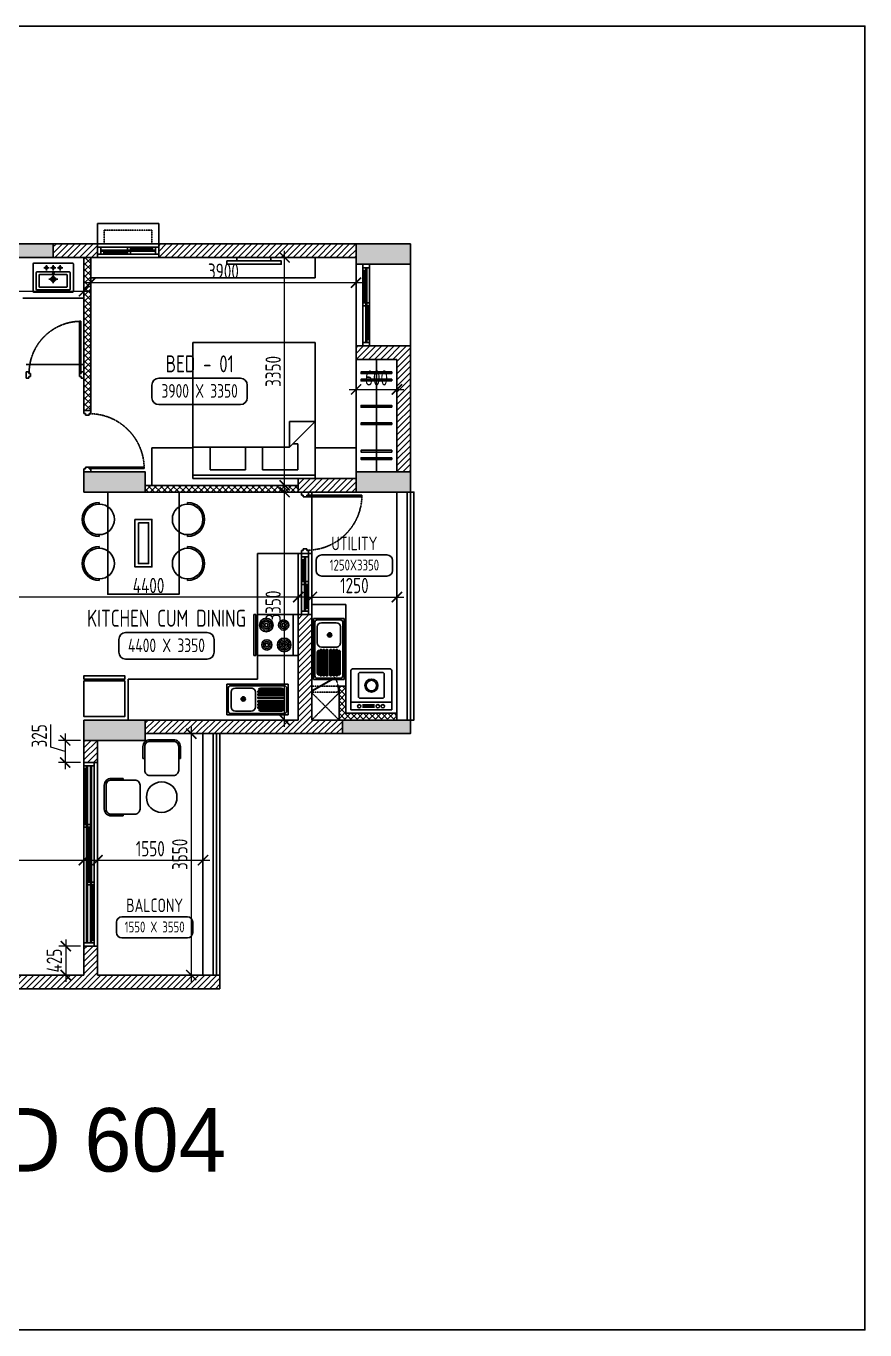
# Model space of a CAD drawing. Header units: millimetres. Extents: x -92307 to 258096, y -47434 to 112633.
# Drawn here: x 74776 to 87106, y -2067 to 17102 of the extents above; entities that cross this region are included whole.
import ezdxf
from ezdxf.enums import TextEntityAlignment as Align

# ---------------------------------------------------------------- set-up
doc = ezdxf.new("R2010")
doc.units = ezdxf.units.MM
doc.header["$LTSCALE"] = 10
doc.header["$PDMODE"] = 35
doc.header["$PDSIZE"] = 500
doc.linetypes.add('DASHED', pattern=[19.05, 12.7, -6.35])
doc.linetypes.add('HIDDEN', pattern=[9.525, 6.35, -3.175])
for name, color, linetype in [('07--DIM-1', 1, 'Continuous'), ('A--BLOCKWALL-1', 9, 'Continuous'), ('A--BLOCKWALL-2', 2, 'Continuous'), ('A--BLOCKWALL-3', 3, 'Continuous'), ('A--BLOCKWALL-HATCH', 8, 'Continuous'), ('A--CONCRETE-1', 9, 'Continuous'), ('A--CONCRETE-HID', 9, 'HIDDEN'), ('A--DOWN', 34, 'Continuous'), ('A--FIXTURE-0', 8, 'Continuous'), ('A--FURNITURE-0', 253, 'Continuous'), ('A--FURNITURE-1', 9, 'Continuous'), ('A--GLAZING-0', 181, 'Continuous'), ('A--HANDRAIL-1', 9, 'Continuous'), ('A--HATCH-1', 8, 'Continuous'), ('A--SANITARY-0', 253, 'Continuous'), ('A--SHAFT-HIDDEN', 9, 'HIDDEN'), ('A--SPACENUMBER', 2, 'Continuous'), ('A--SPACENUMBER-1', 8, 'Continuous'), ('A--SPACEREF', 3, 'Continuous'), ('A--Stucture', 9, 'Continuous'), ('A--TILING-1', 8, 'Continuous'), ('Typical floor Column Centre line$0$X-3rd Floor Column$0$A--COL250', 250, 'Continuous'), ('Typical floor Column Centre line$0$X-3rd Floor Column$0$A--CONCRETE-4', 4, 'Continuous')]:
    doc.layers.add(name, color=color, linetype=linetype)
doc.styles.add('ISO', font='isocp2.shx', dxfattribs={"width": 0.8})
doc.dimstyles.new('A-DIM-100', dxfattribs={"dimscale": 100, "dimtxt": 2.25, "dimasz": 1.5, "dimexe": 1, "dimexo": 0.5, "dimgap": 0, "dimtad": 0, "dimdec": 0, "dimzin": 12, "dimdsep": 46, "dimtxsty": 'ISO', "dimblk": 'ARCHTICK', "dimcen": 1, "dimdle": 1, "dimclrd": 8, "dimclre": 8, "dimclrt": 256, "dimadec": 0, "dimazin": 3, "dimtfac": 1, "dimtdec": 0, "dimtmove": 1, "dimatfit": 2, "dimfxl": 1, "dimtvp": 0.75, "dimtolj": 1, "dimtzin": 12, "dimlwd": 18, "dimlwe": 18, "dimarcsym": 0})
pattern_1 = [(45, (72725.64, 0), (-44.90128, 44.90128), [])]
pattern_2 = [(45, (72725.64, 0), (-44.90128, 44.90128), []), (135, (72725.64, 0), (-44.90128, -44.90128), [])]

# ---------------------------------------------------------------- blocks, each defined once
blk = doc.blocks.new('SPACE')
at = {"layer": 'A--SPACENUMBER-1'}
blk.add_lwpolyline([(-600, 0), (600, 0, 0.414213562), (700, 100), (700, 288.5, 0.414213562), (600, 388.5), (-600, 388.5, 0.414213562), (-700, 288.5), (-700, 100, 0.414213562), (-600, 0, -0.052514465)], format="xyb", dxfattribs=at)
at = {"layer": 'A--SPACENUMBER', "style": 'ISO', "width": 0.8, "flags": 4}
blk.add_attdef('01', text='', height=250, dxfattribs=at).set_placement((0.455, 202.41), align=Align.MIDDLE)
at = {"layer": 'A--SPACEREF', "style": 'ISO', "width": 0.8, "flags": 4}
blk.add_attdef('S', text='', height=300, dxfattribs=at).set_placement((1.35, 474.975), align=Align.CENTER)
blk = doc.blocks.new('A$C542B73FF')
at = {"layer": 'A--FURNITURE-0'}
for points in [[(-400, 50), (400, 50), (400, 100), (-400, 100)], [(-250, 0), (250, 0), (250, 50), (-250, 50)]]:
    blk.add_lwpolyline(points, close=True, dxfattribs=at)
blk = doc.blocks.new('A$C7FA855F9')
at = {"layer": 'A--FURNITURE-0', "linetype": 'Continuous'}
for p, q in [((900, 2000), (-900, 2000)), ((-900, 2000), (-900, 0)), ((900, 0), (900, 2000)), ((900, 840), (520, 460)), ((520, 840), (900, 840)), ((520, 460), (520, 840)), ((-900, 460), (520, 460)), ((-645, 460), (-645, 130)), ((-125, 130), (-125, 460)), ((125, 460), (125, 130)), ((645, 510), (570, 510)), ((645, 130), (645, 510)), ((-900, 50), (900, 50)), ((-900, 0), (900, 0)), ((-645, 130), (-125, 130)), ((125, 130), (645, 130))]:
    blk.add_line(p, q, dxfattribs=at)
blk = doc.blocks.new('A$C383732B3')
for p, q in [((275, 250), (275, 275)), ((275, -250), (275, -275))]:
    blk.add_line(p, q)
blk.add_lwpolyline([(275, 275), (100, 275, 0.414214), (0, 175), (0, -175, 0.414214), (100, -275), (275, -275)], format="xyb")
blk.add_lwpolyline([(100, -250), (450, -250, 0.414214), (525, -175), (525, 175, 0.414214), (450, 250), (100, 250, 0.414214), (25, 175), (25, -175, 0.414214)], format="xyb", close=True)
blk = doc.blocks.new('A$C337B3EF4')
for p, q in [((0, 225), (0, 250)), ((0, -250), (0, -225))]:
    blk.add_line(p, q)
blk.add_circle((0, 0), 225)
blk.add_arc((0, 0), 250, 270, 90)
blk = doc.blocks.new('A$C666E5324')
at = {"layer": 'A--FURNITURE-0'}
for points in [[(0, -525), (-1500, -525), (-1500, 525), (0, 525)], [(-400, -125), (-1100, -125), (-1100, 125), (-400, 125)], [(-450, -75), (-1050, -75), (-1050, 75), (-450, 75)]]:
    blk.add_lwpolyline(points, close=True, dxfattribs=at)
at = {"layer": 'A--FURNITURE-0', "xscale": -1, "rotation": 270.000000000004}
for p in [(-1050, 650), (-400, 650)]:
    blk.add_blockref('A$C337B3EF4', p, dxfattribs=at)
at = {"layer": 'A--FURNITURE-0', "rotation": 270.000000000004}
for p in [(-1050, -650), (-400, -650)]:
    blk.add_blockref('A$C337B3EF4', p, dxfattribs=at)
blk = doc.blocks.new('A$C030B2EE2')
at = {"layer": 'A--DOWN'}
for p, q in [((-100, 1150), (-100, 50)), ((-57, 1150), (-57, 50)), ((-43, 1150), (-43, 93)), ((0, 50), (0, 1150))]:
    blk.add_line(p, q, dxfattribs=at)
for points in [[(0, 1150), (-100, 1150), (-100, 1200), (0, 1200)], [(-57, 1150), (-100, 1150), (-100, 1107), (-57, 1107)], [(-57, 634), (-100, 634), (-100, 591), (-57, 591)], [(0, 634), (-43, 634), (-43, 591), (0, 591)], [(0, 50), (-100, 50), (-100, 0), (0, 0)], [(0, 93), (-43, 93), (-43, 50), (0, 50)]]:
    blk.add_lwpolyline(points, close=True, dxfattribs=at)
at = {"layer": 'A--GLAZING-0'}
for p, q in [((-86, 634), (-86, 1107)), ((-72, 634), (-72, 1107)), ((-28, 93), (-28, 591)), ((-14, 93), (-14, 591))]:
    blk.add_line(p, q, dxfattribs=at)
blk = doc.blocks.new('A$C35654C4B')
at = {"layer": 'A--BLOCKWALL-1'}
for p, q in [((-900, 200), (0, 200)), ((-900, 0), (0, 0))]:
    blk.add_line(p, q, dxfattribs=at)
at = {"layer": 'A--DOWN'}
for p, q in [((-50, 150), (-850, 150)), ((-50, 107), (-850, 107)), ((-850, 50), (-50, 50)), ((-50, 93), (-807, 93))]:
    blk.add_line(p, q, dxfattribs=at)
for points in [[(-850, 50), (-850, 150), (-900, 150), (-900, 50)], [(-807, 50), (-807, 93), (-850, 93), (-850, 50)], [(-416, 107), (-416, 150), (-459, 150), (-459, 107)], [(-416, 50), (-416, 93), (-459, 93), (-459, 50)], [(-50, 107), (-50, 150), (-93, 150), (-93, 107)], [(-50, 50), (-50, 150), (0, 150), (0, 50)]]:
    blk.add_lwpolyline(points, close=True, dxfattribs=at)
at = {"layer": 'A--GLAZING-0'}
for p, q in [((-807, 78), (-459, 78)), ((-807, 64), (-459, 64)), ((-416, 136), (-93, 136)), ((-416, 122), (-93, 122))]:
    blk.add_line(p, q, dxfattribs=at)
blk = doc.blocks.new('A$C34D21E7E')
at = {"layer": 'A--DOWN'}
for p, q in [((-150, 2450), (-150, -150)), ((-110, 2450), (-110, -150)), ((-95, 2450), (-95, -150)), ((-55, -150), (-55, 2450)), ((-40, -150), (-40, 2450)), ((0, -150), (0, 2450))]:
    blk.add_line(p, q, dxfattribs=at)
for points in [[(-150, 2450), (0, 2450), (0, 2500), (-150, 2500)], [(-40, 2450), (0, 2450), (0, 2410), (-40, 2410)], [(-95, 1590), (-55, 1590), (-55, 1550), (-95, 1550)], [(-40, 1550), (0, 1550), (0, 1590), (-40, 1590)], [(-150, 740), (-110, 740), (-110, 700), (-150, 700)], [(-95, 700), (-55, 700), (-55, 740), (-95, 740)], [(-150, -150), (-110, -150), (-110, -110), (-150, -110)], [(-150, -150), (0, -150), (0, -200), (-150, -200)]]:
    blk.add_lwpolyline(points, close=True, dxfattribs=at)
at = {"layer": 'A--GLAZING-0'}
for p, q in [((-25, 1590), (-25, 2410)), ((-15, 1590), (-15, 2410)), ((-80, 740), (-80, 1550)), ((-70, 740), (-70, 1550)), ((-135, -110), (-135, 700)), ((-125, -110), (-125, 700))]:
    blk.add_line(p, q, dxfattribs=at)
blk = doc.blocks.new('A$C1CBF2325')
at = {"layer": 'A--DOWN'}
for p, q in [((100, 0), (0, 0)), ((0, 0), (0, -42)), ((100, 0), (100, -42)), ((25, -42), (0, -42)), ((25, -42), (25, -67)), ((75, -67), (25, -67)), ((75, -42), (75, -67)), ((75, -42), (100, -42)), ((79, -46), (79, -67)), ((79, -46), (886, -46)), ((79, -67), (886, -67)), ((886, -67), (886, -46)), ((25, -858), (0, -858)), ((0, -900), (0, -858)), ((100, -900), (0, -900)), ((75, -833), (25, -833)), ((25, -858), (25, -833)), ((75, -858), (75, -833)), ((75, -858), (100, -858)), ((100, -900), (100, -858))]:
    blk.add_line(p, q, dxfattribs=at)
at = {"layer": 'A--DOWN', "color": 8, "linetype": 'DASHED', "ltscale": 0.005}
blk.add_arc((79, -46), 807, 269.7319, 358.5291, dxfattribs=at)
blk = doc.blocks.new('A$C302618AE')
at = {"layer": 'A--SANITARY-0'}
for p, q in [((-287, 0), (287, 0)), ((-297, -10), (-297, -416)), ((-247, -138), (-247, -383)), ((-237, -128), (240, -128)), ((-206, -178), (-206, -343)), ((-196, -168), (199, -168)), ((-60, -67), (-138, -67)), ((-100, -30), (-100, -110)), ((40, -67), (-38, -67)), ((0, -183), (0, -295)), ((1, -30), (1, -110)), ((141, -67), (63, -67)), ((101, -30), (101, -110)), ((209, -178), (209, -343)), ((250, -138), (250, -383)), ((297, -10), (297, -416)), ((-196, -353), (199, -353)), ((65, -236), (-65, -236)), ((-287, -426), (287, -426)), ((-237, -393), (240, -393))]:
    blk.add_line(p, q, dxfattribs=at)
for centre, radius in [((-100, -67), 17.8), ((1, -67), 17.8), ((101, -67), 17.8), ((1, -235), 36.3), ((1, -235), 25)]:
    blk.add_circle(centre, radius, dxfattribs=at)
for centre, start, end in [((-287, -10), 90, 180), ((-237, -138), 90, 180), ((-196, -178), 90, 180), ((199, -178), 0, 90), ((240, -138), 0, 90), ((287, -10), 0, 90), ((-237, -383), 180, 270), ((-196, -343), 180, 270), ((199, -343), 270, 0), ((240, -383), 270, 0), ((-287, -416), 180, 270), ((287, -416), 270, 0)]:
    blk.add_arc(centre, 10, start, end, dxfattribs=at)
blk.add_ellipse((0, -141), major_axis=(17.6, 0), ratio=0.318204, dxfattribs=at)
blk = doc.blocks.new('A$C06896976')
at = {"layer": 'A--FIXTURE-0'}
for p, q in [((0, 0.6), (-0.6, 0.6)), ((-0.6, 0.6), (-0.6, 0)), ((-0.525, 0.6), (-0.525, 0)), ((0, 0), (0, 0.6)), ((0.05, 0.6), (0.025, 0.6)), ((0.025, 0.6), (0.025, 0)), ((0.05, 0), (0.05, 0.6)), ((0, 0.525), (0.025, 0.525)), ((0.025, 0.475), (0, 0.475)), ((-0.6, 0), (0, 0)), ((0.025, 0.125), (0, 0.125)), ((0, 0.075), (0.025, 0.075)), ((0.025, 0), (0.05, 0))]:
    blk.add_line(p, q, dxfattribs=at)
for centre, major_axis, start_param, end_param in [((-0.394, 0.446), (0.0707, 0.0707), 0.785398, 7.068583), ((-0.394, 0.446), (0.053, 0.053), 0.785398, 7.068583), ((-0.394, 0.446), (0.0354, 0.0354), 0.785398, 7.068583), ((-0.394, 0.446), (0.0177, 0.0177), 0.785398, 7.068583), ((-0.139, 0.446), (-0.053, 0.053), -0.785398, 5.497787), ((-0.139, 0.446), (-0.0354, 0.0354), -0.785398, 5.497787), ((-0.139, 0.446), (0.0177, 0.0177), 0.785398, 7.068583), ((-0.386, 0.154), (0.053, -0.053), -0.785398, 5.497787), ((-0.386, 0.154), (0.0354, -0.0354), -0.785398, 5.497787), ((-0.131, 0.154), (-0.0707, -0.0707), 0.785398, 7.068583), ((-0.131, 0.154), (-0.053, -0.053), 0.785398, 7.068583), ((-0.131, 0.154), (-0.0354, -0.0354), 0.785398, 7.068583), ((-0.386, 0.154), (-0.0177, -0.0177), 0.785398, 7.068583), ((-0.131, 0.154), (-0.0177, -0.0177), 0.785398, 7.068583)]:
    blk.add_ellipse(centre, major_axis=major_axis, ratio=1, start_param=start_param, end_param=end_param, dxfattribs=at)
blk = doc.blocks.new('A$C321E12B3')
at = {"layer": 'A--SANITARY-0', "ltscale": 5}
for p, q in [((-0.9, 0.45), (0, 0.45)), ((-0.9, 0), (-0.9, 0.45)), ((-0.879, 0.055), (-0.879, 0.395)), ((-0.845, 0.429), (-0.055, 0.429)), ((-0.774, 0.395), (-0.54, 0.395)), ((-0.404, 0.394), (-0.094, 0.394)), ((-0.021, 0.395), (-0.021, 0.055)), ((0, 0.45), (0, 0)), ((-0.837, 0.118), (-0.837, 0.332)), ((-0.477, 0.332), (-0.477, 0.118)), ((-0.443, 0.335), (-0.443, 0.348)), ((-0.443, 0.293), (-0.443, 0.306)), ((-0.443, 0.246), (-0.443, 0.259)), ((-0.443, 0.204), (-0.443, 0.191)), ((-0.439, 0.352), (-0.059, 0.352)), ((-0.059, 0.331), (-0.439, 0.331)), ((-0.439, 0.31), (-0.059, 0.31)), ((-0.059, 0.289), (-0.439, 0.289)), ((-0.439, 0.263), (-0.059, 0.263)), ((-0.059, 0.242), (-0.439, 0.242)), ((-0.059, 0.208), (-0.439, 0.208)), ((-0.063, 0.373), (-0.435, 0.373)), ((-0.055, 0.348), (-0.055, 0.335)), ((-0.055, 0.306), (-0.055, 0.293)), ((-0.055, 0.259), (-0.055, 0.246)), ((-0.055, 0.191), (-0.055, 0.204)), ((0, 0), (-0.9, 0)), ((-0.055, 0.021), (-0.845, 0.021)), ((-0.54, 0.055), (-0.774, 0.055)), ((-0.443, 0.157), (-0.443, 0.144)), ((-0.443, 0.115), (-0.443, 0.102)), ((-0.439, 0.187), (-0.059, 0.187)), ((-0.059, 0.161), (-0.439, 0.161)), ((-0.439, 0.14), (-0.059, 0.14)), ((-0.059, 0.119), (-0.439, 0.119)), ((-0.439, 0.098), (-0.059, 0.098)), ((-0.063, 0.077), (-0.435, 0.077)), ((-0.404, 0.056), (-0.094, 0.056)), ((-0.055, 0.144), (-0.055, 0.157)), ((-0.055, 0.102), (-0.055, 0.115))]:
    blk.add_line(p, q, dxfattribs=at)
at = {"layer": 'A--SANITARY-0'}
blk.add_line((-0.9, 0.45), (0, 0.45), dxfattribs=at)
at = {"layer": 'A--SANITARY-0', "ltscale": 5, "extrusion": (0, 0, -1)}
for centre, major_axis, start_param, end_param in [((-0.845, 0.395), (-0.0238, 0.0238), 5.497787, 7.068583), ((-0.774, 0.332), (0.0446, 0.0446), 3.926991, 5.497787), ((-0.54, 0.332), (0.0446, 0.0446), -0.785398, 0.785398), ((-0.393, 0.345), (-0.0357, 0.0357), 6.090163, 6.844508), ((-0.105, 0.345), (-0.0357, 0.0357), 1.009473, 1.763819), ((-0.055, 0.395), (-0.0238, 0.0238), 0.785398, 2.356194), ((-0.657, 0.214), (0.0223, 0.0223), 0.785398, 7.068583), ((-0.657, 0.214), (0.0112, 0.0112), 0.785398, 7.068583), ((-0.657, 0.214), (0.00743, 0.00743), 0.785398, 7.068583), ((-0.439, 0.348), (0.00297, 0.00297), 3.926991, 5.497787), ((-0.439, 0.335), (-0.00297, 0.00297), 3.926991, 5.497787), ((-0.439, 0.306), (-0.00297, 0.00297), 5.497787, 7.068583), ((-0.439, 0.293), (-0.00297, 0.00297), 3.926991, 5.497787), ((-0.439, 0.204), (0.00297, 0.00297), 3.926991, 5.497787), ((-0.059, 0.348), (0.00297, 0.00297), -0.785398, 0.785398), ((-0.059, 0.335), (-0.00297, 0.00297), 2.356194, 3.926991), ((-0.059, 0.306), (0.00297, 0.00297), -0.785398, 0.785398), ((-0.059, 0.293), (-0.00297, 0.00297), 2.356194, 3.926991), ((-0.059, 0.204), (0.00297, 0.00297), -0.785398, 0.785398), ((-0.845, 0.055), (0.0238, 0.0238), 2.356194, 3.926991), ((-0.774, 0.118), (-0.0446, 0.0446), 3.926991, 5.497787), ((-0.54, 0.118), (-0.0446, 0.0446), 2.356194, 3.926991), ((-0.439, 0.191), (-0.00297, 0.00297), 3.926991, 5.497787), ((-0.439, 0.157), (0.00297, 0.00297), 3.926991, 5.497787), ((-0.439, 0.144), (0.00297, 0.00297), 2.356194, 3.926991), ((-0.439, 0.115), (0.00297, 0.00297), 3.926991, 5.497787), ((-0.439, 0.102), (0.00297, 0.00297), 2.356194, 3.926991), ((-0.393, 0.105), (-0.0357, 0.0357), 4.151066, 4.905412), ((-0.105, 0.105), (-0.0357, 0.0357), 2.94857, 3.702916), ((-0.059, 0.191), (-0.00297, 0.00297), 2.356194, 3.926991), ((-0.059, 0.157), (0.00297, 0.00297), -0.785398, 0.785398), ((-0.059, 0.144), (-0.00297, 0.00297), 2.356194, 3.926991), ((-0.059, 0.115), (0.00297, 0.00297), -0.785398, 0.785398), ((-0.059, 0.102), (-0.00297, 0.00297), 2.356194, 3.926991), ((-0.055, 0.055), (-0.0238, 0.0238), 2.356194, 3.926991)]:
    blk.add_ellipse(centre, major_axis=major_axis, ratio=1, start_param=start_param, end_param=end_param, dxfattribs=at)
at = {"layer": 'A--SANITARY-0', "ltscale": 5}
for centre, major_axis, start_param, end_param in [((-0.439, 0.259), (-0.00297, -0.00297), 3.926991, 5.497787), ((-0.439, 0.246), (0.00297, -0.00297), 3.926991, 5.497787), ((-0.059, 0.259), (-0.00297, -0.00297), 2.356194, 3.926991), ((-0.059, 0.246), (0.00297, -0.00297), -0.785398, 0.785398)]:
    blk.add_ellipse(centre, major_axis=major_axis, ratio=1, start_param=start_param, end_param=end_param, dxfattribs=at)
blk = doc.blocks.new('A$C47D60FF3')
at = {"layer": 'A--FIXTURE-0'}
blk.add_lwpolyline([(-0.075, 0.6), (-0.075, 0), (-0.6, 0), (-0.6, 0.6)], close=True, dxfattribs=at)
blk.add_lwpolyline([(-0.05, 0.6), (-0.05, 0), (0, 0), (0, 0.6), (-0.05, 0.6)], dxfattribs=at)
blk = doc.blocks.new('A$C2D7D56F7')
at = {"layer": 'A--FIXTURE-0'}
for p, q in [((-0.3, -0.113), (0.3, -0.113)), ((-0.044, -0.037), (0.131, -0.037)), ((-0.044, -0.056), (0.131, -0.056)), ((-0.044, -0.074), (0.131, -0.074))]:
    blk.add_line(p, q, dxfattribs=at)
blk.add_lwpolyline([(0.3, -0.575, -0.414214), (0.275, -0.6), (-0.275, -0.6, -0.414214), (-0.3, -0.575), (-0.3, 0), (0.3, 0)], format="xyb", close=True, dxfattribs=at)
blk.add_lwpolyline([(-0.173, -0.168), (0.173, -0.168), (0.189, -0.184), (0.189, -0.531), (0.173, -0.546), (-0.173, -0.546), (-0.189, -0.531), (-0.189, -0.184)], close=True, dxfattribs=at)
for centre, radius in [((-0.169, -0.052), 0.025), ((-0.095, -0.052), 0.025), ((0.178, -0.052), 0.025), ((-0.001, -0.355), 0.0964), ((-0.001, -0.355), 0.0776)]:
    blk.add_circle(centre, radius, dxfattribs=at)
blk = doc.blocks.new('A$C4DFF75E1')
at = {"layer": 'A--DOWN'}
for p, q in [((9, 25), (0, 25)), ((0, 25), (0, 0)), ((0, 0), (12, 0)), ((9, 15, 0), (9, 25, 0)), ((12, 15, 0), (9, 15, 0)), ((12, 15, 0), (12, 0, 0)), ((12, 15, 0), (12, 0, 0)), ((12, 0), (12, 15)), ((438, 15, 0), (438, 0, 0)), ((438, 15, 0), (438, 0, 0)), ((438, 15, 0), (441, 15, 0)), ((438, 0), (438, 15)), ((450, 0), (438, 0)), ((441, 15, 0), (441, 25, 0)), ((441, 25), (450, 25)), ((450, 25), (450, 0))]:
    blk.add_line(p, q, dxfattribs=at)
blk.add_lwpolyline([(14, 18), (388, 234), (385, 240), (11, 24)], close=True, dxfattribs=at)
blk.add_circle((10, 24, 0), 0.781, dxfattribs=at)
at = {"layer": 'A--DOWN', "color": 8, "linetype": 'DASHED', "ltscale": 0.003}
blk.add_arc((-37, 15, 0), 478, 0, 27.2936, dxfattribs=at)
blk = doc.blocks.new('_ArchTick')
at = {"color": 0, "const_width": 0.15}
blk.add_lwpolyline([(-0.5, -0.5), (0.5, 0.5)], dxfattribs=at)
blk = doc.blocks.new('*D50')
at = {"layer": '07--DIM-1', "color": 8, "lineweight": 18}
for p, q in [((78726, 10250), (78476, 10250)), ((78576, 6800), (78576, 10350)), ((78726, 6900), (78476, 6900))]:
    blk.add_line(p, q, dxfattribs=at)
at = {"layer": 'Defpoints', "color": 0}
for p in [(78576, 10250), (78776, 10250), (78776, 6900)]:
    blk.add_point(p, dxfattribs=at)
at = {"layer": '07--DIM-1', "color": 8, "lineweight": 18, "xscale": 150, "yscale": 150, "zscale": 150}
for p, rotation in [((78576, 10250), 90), ((78576, 6900), 270)]:
    blk.add_blockref('_ArchTick', p, dxfattribs=dict(at, rotation=rotation))
at = {"layer": '07--DIM-1', "insert": (78407, 8575), "char_height": 225, "attachment_point": 5, "rotation": 90, "style": 'ISO'}
blk.add_mtext('\\A1;3350', dxfattribs=at)
blk = doc.blocks.new('*D51')
at = {"layer": '07--DIM-1', "color": 8, "lineweight": 18}
for p, q in [((78775, 13700), (78476, 13700)), ((78576, 10250), (78576, 13800)), ((78726, 10350), (78476, 10350))]:
    blk.add_line(p, q, dxfattribs=at)
at = {"layer": 'Defpoints', "color": 0}
for p in [(78576, 13700), (78825, 13700), (78776, 10350)]:
    blk.add_point(p, dxfattribs=at)
at = {"layer": '07--DIM-1', "color": 8, "lineweight": 18, "xscale": 150, "yscale": 150, "zscale": 150}
for p, rotation in [((78576, 13700), 90), ((78576, 10350), 270)]:
    blk.add_blockref('_ArchTick', p, dxfattribs=dict(at, rotation=rotation))
at = {"layer": '07--DIM-1', "insert": (78407, 12025), "char_height": 225, "attachment_point": 5, "rotation": 90, "style": 'ISO'}
blk.add_mtext('\\A1;3350', dxfattribs=at)
blk = doc.blocks.new('*D52')
at = {"layer": '07--DIM-1', "color": 8, "lineweight": 18}
for p, q in [((75726, 13650), (75726, 13230)), ((79626, 13650), (79626, 13230)), ((75626, 13330), (79726, 13330))]:
    blk.add_line(p, q, dxfattribs=at)
at = {"layer": 'Defpoints', "color": 0}
for p in [(75726, 13700), (79626, 13700), (79626, 13330)]:
    blk.add_point(p, dxfattribs=at)
at = {"layer": '07--DIM-1', "color": 8, "lineweight": 18, "xscale": 150, "yscale": 150, "zscale": 150, "rotation": 180}
blk.add_blockref('_ArchTick', (75726, 13330), dxfattribs=at)
at = {"layer": '07--DIM-1', "color": 8, "lineweight": 18, "xscale": 150, "yscale": 150, "zscale": 150}
blk.add_blockref('_ArchTick', (79626, 13330), dxfattribs=at)
at = {"layer": '07--DIM-1', "insert": (77676, 13499), "char_height": 225, "attachment_point": 5, "style": 'ISO'}
blk.add_mtext('\\A1;3900', dxfattribs=at)
blk = doc.blocks.new('*D53')
at = {"layer": '07--DIM-1', "color": 8, "lineweight": 18}
for p, q in [((79626, 12150), (79626, 11661)), ((80226, 12150), (80226, 11661)), ((79526, 11761), (80326, 11761))]:
    blk.add_line(p, q, dxfattribs=at)
at = {"layer": 'Defpoints', "color": 0}
for p in [(79626, 12200), (80226, 12200), (80226, 11761)]:
    blk.add_point(p, dxfattribs=at)
at = {"layer": '07--DIM-1', "color": 8, "lineweight": 18, "xscale": 150, "yscale": 150, "zscale": 150, "rotation": 180}
blk.add_blockref('_ArchTick', (79626, 11761), dxfattribs=at)
at = {"layer": '07--DIM-1', "color": 8, "lineweight": 18, "xscale": 150, "yscale": 150, "zscale": 150}
blk.add_blockref('_ArchTick', (80226, 11761), dxfattribs=at)
at = {"layer": '07--DIM-1', "insert": (79926, 11930), "char_height": 225, "attachment_point": 5, "style": 'ISO'}
blk.add_mtext('\\A1;600', dxfattribs=at)
blk = doc.blocks.new('*D54')
at = {"layer": '07--DIM-1', "color": 8, "lineweight": 18}
for p, q in [((73026, 13650), (73026, 13104)), ((75626, 13650), (75626, 13104)), ((72926, 13204), (75726, 13204))]:
    blk.add_line(p, q, dxfattribs=at)
at = {"layer": 'Defpoints', "color": 0}
for p in [(73026, 13700), (75626, 13700), (75626, 13204)]:
    blk.add_point(p, dxfattribs=at)
at = {"layer": '07--DIM-1', "color": 8, "lineweight": 18, "xscale": 150, "yscale": 150, "zscale": 150, "rotation": 180}
blk.add_blockref('_ArchTick', (73026, 13204), dxfattribs=at)
at = {"layer": '07--DIM-1', "color": 8, "lineweight": 18, "xscale": 150, "yscale": 150, "zscale": 150}
blk.add_blockref('_ArchTick', (75626, 13204), dxfattribs=at)
at = {"layer": '07--DIM-1', "insert": (74326, 13373), "char_height": 225, "attachment_point": 5, "style": 'ISO'}
blk.add_mtext('\\A1;2600', dxfattribs=at)
blk = doc.blocks.new('*D57')
at = {"layer": '07--DIM-1', "color": 8, "lineweight": 18}
for p, q in [((70676, 4840), (75726, 4840)), ((70776, 4700), (70776, 4940)), ((75626, 4700), (75626, 4940))]:
    blk.add_line(p, q, dxfattribs=at)
at = {"layer": 'Defpoints', "color": 0}
for p in [(75626, 4840), (70776, 4650), (75626, 4650)]:
    blk.add_point(p, dxfattribs=at)
at = {"layer": '07--DIM-1', "color": 8, "lineweight": 18, "xscale": 150, "yscale": 150, "zscale": 150, "rotation": 180}
blk.add_blockref('_ArchTick', (70776, 4840), dxfattribs=at)
at = {"layer": '07--DIM-1', "color": 8, "lineweight": 18, "xscale": 150, "yscale": 150, "zscale": 150}
blk.add_blockref('_ArchTick', (75626, 4840), dxfattribs=at)
at = {"layer": '07--DIM-1', "insert": (73201, 5008), "char_height": 225, "attachment_point": 5, "style": 'ISO'}
blk.add_mtext('\\A1;4850', dxfattribs=at)
blk = doc.blocks.new('*D58')
at = {"layer": '07--DIM-1', "color": 8, "lineweight": 18}
for p, q in [((75726, 4840), (77476, 4840)), ((75826, 4565), (75826, 4940)), ((77376, 4565), (77376, 4940))]:
    blk.add_line(p, q, dxfattribs=at)
at = {"layer": 'Defpoints', "color": 0}
for p in [(77376, 4840), (75826, 4515), (77376, 4515)]:
    blk.add_point(p, dxfattribs=at)
at = {"layer": '07--DIM-1', "color": 8, "lineweight": 18, "xscale": 150, "yscale": 150, "zscale": 150, "rotation": 180}
blk.add_blockref('_ArchTick', (75826, 4840), dxfattribs=at)
at = {"layer": '07--DIM-1', "color": 8, "lineweight": 18, "xscale": 150, "yscale": 150, "zscale": 150}
blk.add_blockref('_ArchTick', (77376, 4840), dxfattribs=at)
at = {"layer": '07--DIM-1', "insert": (76601, 5008), "char_height": 225, "attachment_point": 5, "style": 'ISO'}
blk.add_mtext('\\A1;1550', dxfattribs=at)
blk = doc.blocks.new('*D59')
at = {"layer": '07--DIM-1', "color": 8, "lineweight": 18}
for p, q in [((78876, 8708), (74276, 8708)), ((74376, 8662), (74376, 8808)), ((78776, 8662), (78776, 8808))]:
    blk.add_line(p, q, dxfattribs=at)
at = {"layer": 'Defpoints', "color": 0}
for p in [(74376, 8708), (74376, 8612), (78776, 8612)]:
    blk.add_point(p, dxfattribs=at)
at = {"layer": '07--DIM-1', "color": 8, "lineweight": 18, "xscale": 150, "yscale": 150, "zscale": 150, "rotation": 180}
blk.add_blockref('_ArchTick', (74376, 8708), dxfattribs=at)
at = {"layer": '07--DIM-1', "color": 8, "lineweight": 18, "xscale": 150, "yscale": 150, "zscale": 150}
blk.add_blockref('_ArchTick', (78776, 8708), dxfattribs=at)
at = {"layer": '07--DIM-1', "insert": (76576, 8877), "char_height": 225, "attachment_point": 5, "style": 'ISO'}
blk.add_mtext('\\A1;4400', dxfattribs=at)
blk = doc.blocks.new('*D60')
at = {"layer": '07--DIM-1', "color": 8, "lineweight": 18}
for p, q in [((77204, 6800), (77204, 3050)), ((77326, 6700), (77104, 6700)), ((77326, 3150), (77104, 3150))]:
    blk.add_line(p, q, dxfattribs=at)
at = {"layer": 'Defpoints', "color": 0}
for p in [(77376, 6700), (77204, 3150), (77376, 3150)]:
    blk.add_point(p, dxfattribs=at)
at = {"layer": '07--DIM-1', "color": 8, "lineweight": 18, "xscale": 150, "yscale": 150, "zscale": 150}
for p, rotation in [((77204, 6700), 90), ((77204, 3150), 270)]:
    blk.add_blockref('_ArchTick', p, dxfattribs=dict(at, rotation=rotation))
at = {"layer": '07--DIM-1', "insert": (77035, 4925), "char_height": 225, "attachment_point": 5, "rotation": 90, "style": 'ISO'}
blk.add_mtext('\\A1;3550', dxfattribs=at)
blk = doc.blocks.new('*D72')
at = {"layer": '07--DIM-1', "color": 8, "lineweight": 18}
for p, q in [((78876, 8708), (80326, 8708)), ((78976, 8662), (78976, 8808)), ((80226, 8662), (80226, 8808))]:
    blk.add_line(p, q, dxfattribs=at)
at = {"layer": 'Defpoints', "color": 0}
for p in [(80226, 8708), (78976, 8612), (80226, 8612)]:
    blk.add_point(p, dxfattribs=at)
at = {"layer": '07--DIM-1', "color": 8, "lineweight": 18, "xscale": 150, "yscale": 150, "zscale": 150, "rotation": 180}
blk.add_blockref('_ArchTick', (78976, 8708), dxfattribs=at)
at = {"layer": '07--DIM-1', "color": 8, "lineweight": 18, "xscale": 150, "yscale": 150, "zscale": 150}
blk.add_blockref('_ArchTick', (80226, 8708), dxfattribs=at)
at = {"layer": '07--DIM-1', "insert": (79601, 8877), "char_height": 225, "attachment_point": 5, "style": 'ISO'}
blk.add_mtext('\\A1;1250', dxfattribs=at)
blk = doc.blocks.new('*D48')
at = {"layer": '07--DIM-1', "color": 8, "lineweight": 18}
for p, q in [((75138, 6501), (75138, 6833)), ((75576, 6600), (75251, 6600)), ((75351, 6700), (75351, 6175)), ((75351, 6438), (75138, 6501)), ((75576, 6275), (75251, 6275))]:
    blk.add_line(p, q, dxfattribs=at)
at = {"layer": 'Defpoints', "color": 0}
for p in [(75626, 6600), (75351, 6275), (75626, 6275)]:
    blk.add_point(p, dxfattribs=at)
at = {"layer": '07--DIM-1', "color": 8, "lineweight": 18, "xscale": 150, "yscale": 150, "zscale": 150}
for p, rotation in [((75351, 6600), 90), ((75351, 6275), 270)]:
    blk.add_blockref('_ArchTick', p, dxfattribs=dict(at, rotation=rotation))
at = {"layer": '07--DIM-1', "insert": (74969, 6667), "char_height": 225, "attachment_point": 5, "rotation": 90, "style": 'ISO'}
blk.add_mtext('\\A1;325', dxfattribs=at)
blk = doc.blocks.new('*D49')
at = {"layer": '07--DIM-1', "color": 8, "lineweight": 18}
for p, q in [((75359, 3675), (75359, 3050)), ((75576, 3575), (75259, 3575)), ((75576, 3150), (75259, 3150))]:
    blk.add_line(p, q, dxfattribs=at)
at = {"layer": 'Defpoints', "color": 0}
for p in [(75626, 3575), (75359, 3150), (75626, 3150)]:
    blk.add_point(p, dxfattribs=at)
at = {"layer": '07--DIM-1', "color": 8, "lineweight": 18, "xscale": 150, "yscale": 150, "zscale": 150}
for p, rotation in [((75359, 3575), 90), ((75359, 3150), 270)]:
    blk.add_blockref('_ArchTick', p, dxfattribs=dict(at, rotation=rotation))
at = {"layer": '07--DIM-1', "insert": (75190, 3363), "char_height": 225, "attachment_point": 5, "rotation": 90, "style": 'ISO'}
blk.add_mtext('\\A1;425', dxfattribs=at)

msp = doc.modelspace()

# ---------------------------------------------------------------- hatches: boundary and pattern name
at = {"layer": 'A--BLOCKWALL-HATCH'}
h = msp.add_hatch(dxfattribs=at)
h.set_pattern_fill('ANSI37', color=256, scale=20, style=0)
h.set_pattern_definition(pattern_2)
h.paths.add_polyline_path([(75625.6, 13700), (75725.6, 13700), (75725.6, 11450), (75625.6, 11450)])
h = msp.add_hatch(dxfattribs=at)
h.set_pattern_fill('ANSI37', color=256, scale=20, style=0)
h.set_pattern_definition(pattern_2)
h.paths.add_polyline_path([(76525.6, 10250), (78775.6, 10250), (78775.6, 10350), (76525.6, 10350)])
h = msp.add_hatch(dxfattribs=at)
h.set_pattern_fill('ANSI37', color=256, scale=20, style=0)
h.set_pattern_definition([(45, (72725.64, 0), (-44.90128, 44.90128), []), (135, (72725.64, 0), (-44.90128, -44.90128), [])])
h.paths.add_polyline_path([(79375.6, 7400), (79375.6, 6900), (80225.6, 6900), (80225.6, 7000), (79475.6, 7000), (79475.6, 7400)])
at = {"layer": 'A--HATCH-1'}
h = msp.add_hatch(dxfattribs=at)
h.set_pattern_fill('ANSI31', color=256, scale=20, style=0)
h.set_pattern_definition(pattern_1)
h.paths.add_polyline_path([(75175.6, 13700), (75825.6, 13700), (75825.6, 13900), (75175.6, 13900)])
h = msp.add_hatch(dxfattribs=at)
h.set_pattern_fill('ANSI31', color=256, scale=20, style=0)
h.set_pattern_definition(pattern_1)
h.paths.add_polyline_path([(76725.6, 13700), (79625.6, 13700), (79625.6, 13900), (76725.6, 13900)])
h = msp.add_hatch(dxfattribs=at)
h.set_pattern_fill('ANSI31', color=256, scale=20, style=0)
h.set_pattern_definition(pattern_1)
h.paths.add_polyline_path([(79625.6, 12200), (80225.6, 12200), (80225.6, 10550), (80425.6, 10550), (80425.6, 12400), (79625.6, 12400)])
h = msp.add_hatch(dxfattribs=at)
h.set_pattern_fill('ANSI31', color=256, scale=20, style=0)
h.set_pattern_definition(pattern_1)
h.paths.add_polyline_path([(78775.6, 10250), (79625.6, 10250), (79625.6, 10450), (78775.6, 10450)])
h = msp.add_hatch(dxfattribs=at)
h.set_pattern_fill('ANSI31', color=256, scale=20, style=0)
h.set_pattern_definition(pattern_1)
h.paths.add_polyline_path([(78775.6, 8450), (78975.6, 8450), (78975.6, 6900), (79425.6, 6900), (79425.6, 6700), (76525.6, 6700), (76525.6, 6900), (78775.6, 6900)])
h = msp.add_hatch(dxfattribs=at)
h.set_pattern_fill('ANSI31', color=256, scale=20, style=0)
h.set_pattern_definition(pattern_1)
h.paths.add_polyline_path([(75625.6, 6600), (75825.6, 6600), (75825.6, 6275), (75625.6, 6275)])
h = msp.add_hatch(dxfattribs=at)
h.set_pattern_fill('ANSI31', color=256, scale=20, style=0)
h.set_pattern_definition(pattern_1)
h.paths.add_polyline_path([(75625.6, 3575), (75825.6, 3575), (75825.6, 3150), (77625.6, 3150), (77625.6, 2950), (71775.6, 2950), (71775.6, 3150), (75625.6, 3150)])
at = {"layer": 'Typical floor Column Centre line$0$X-3rd Floor Column$0$A--COL250'}
h = msp.add_hatch(color=256, dxfattribs=at)
h.dxf.hatch_style = 1
h.paths.add_polyline_path([(73925.6, 13900), (75175.6, 13900), (75175.6, 13700), (73925.6, 13700)])
h = msp.add_hatch(color=256, dxfattribs=at)
h.dxf.hatch_style = 1
h.paths.add_polyline_path([(79625.6, 13900), (80425.6, 13900), (80425.6, 13600), (79625.6, 13600)])
h = msp.add_hatch(color=256, dxfattribs=at)
h.dxf.hatch_style = 1
h.paths.add_polyline_path([(75625.6, 10550), (76525.6, 10550), (76525.6, 10250), (75625.6, 10250)])
h = msp.add_hatch(color=256, dxfattribs=at)
h.dxf.hatch_style = 1
h.paths.add_polyline_path([(79625.6, 10550), (80425.6, 10550), (80425.6, 10250), (79625.6, 10250)])
h = msp.add_hatch(color=256, dxfattribs=at)
h.dxf.hatch_style = 1
h.paths.add_polyline_path([(75625.6, 6900), (76525.6, 6900), (76525.6, 6600), (75625.6, 6600)])
h = msp.add_hatch(color=256, dxfattribs=at)
h.dxf.hatch_style = 1
h.paths.add_polyline_path([(79425.6, 6900), (80425.6, 6900), (80425.6, 6700), (79425.6, 6700)])

# ---------------------------------------------------------------- linework, layer by layer
msp.add_lwpolyline([(52208.4, 17102.4), (87105.5, 17102.4), (87105.5, -2067.1), (52208.4, -2067.1)], close=True)
at = {"layer": 'A--BLOCKWALL-1'}
for p, q in [((79625.6, 12400), (79625.6, 13600)), ((80225.6, 10250), (80225.6, 6900)), ((78775.6, 9350), (78975.6, 9350)), ((77375.6, 6700), (77375.6, 3150))]:
    msp.add_line(p, q, dxfattribs=at)
at = {"layer": 'A--BLOCKWALL-2'}
for p, q in [((75825.6, 13900), (75825.6, 14200)), ((76725.6, 14200), (75825.6, 14200)), ((76725.6, 13900), (76725.6, 14200)), ((75625.6, 11450), (75625.6, 13700)), ((75625.6, 13700), (75725.6, 13700)), ((75725.6, 11450), (75725.6, 13700)), ((75625.6, 11450), (75725.6, 11450)), ((76525.6, 10350), (76525.6, 10250)), ((76525.6, 10350), (78775.6, 10350)), ((76525.6, 10250), (78775.6, 10250)), ((78775.6, 10350), (78775.6, 10250)), ((79375.6, 7400), (79375.6, 6900)), ((79475.6, 7400), (79375.6, 7400)), ((79475.6, 7400), (79475.6, 7000)), ((79475.6, 7000), (80225.6, 7000)), ((80225.6, 7000), (80225.6, 6900)), ((79375.6, 6900), (80225.6, 6900))]:
    msp.add_line(p, q, dxfattribs=at)
at = {"layer": 'A--BLOCKWALL-3'}
for p, q in [((75175.6, 13700), (75175.6, 13900)), ((75175.6, 13900), (75825.6, 13900)), ((75825.6, 13700), (75825.6, 13900)), ((76725.6, 13700), (76725.6, 13900)), ((76725.6, 13900), (79625.6, 13900)), ((79625.6, 13700), (79625.6, 13900)), ((75175.6, 13700), (75825.6, 13700)), ((76725.6, 13700), (79625.6, 13700)), ((79625.6, 12200), (79625.6, 12400)), ((79625.6, 12400), (80425.6, 12400)), ((80425.6, 12400), (80425.6, 10550)), ((79625.6, 12200), (80225.6, 12200)), ((80225.6, 12200), (80225.6, 10550)), ((80225.6, 10550), (80425.6, 10550)), ((78775.6, 10250), (78775.6, 10450)), ((78775.6, 10450), (79625.6, 10450)), ((79625.6, 10250), (79625.6, 10450)), ((78775.6, 10250), (79625.6, 10250)), ((78775.6, 8450), (78775.6, 6900)), ((78775.6, 8450), (78975.6, 8450)), ((78975.6, 8450), (78975.6, 6900)), ((76525.6, 6900), (76525.6, 6700)), ((76525.6, 6900), (78775.6, 6900)), ((78975.6, 6900), (79425.6, 6900)), ((79425.6, 6900), (79425.6, 6700)), ((75625.6, 6600), (75625.6, 6275)), ((75625.6, 6600), (75825.6, 6600)), ((75825.6, 6600), (75825.6, 6275)), ((76525.6, 6700), (79425.6, 6700)), ((75625.6, 6275), (75825.6, 6275)), ((75625.6, 3575), (75625.6, 3150)), ((75625.6, 3575), (75825.6, 3575)), ((75825.6, 3575), (75825.6, 3150)), ((74825.6, 3150), (71775.6, 3150)), ((74825.6, 3150), (75625.6, 3150)), ((75825.6, 3150), (77625.6, 3150)), ((74825.6, 2950), (71775.6, 2950)), ((74825.6, 2950), (77625.6, 2950))]:
    msp.add_line(p, q, dxfattribs=at)
at = {"layer": 'A--CONCRETE-1'}
msp.add_line((80425.6, 12400), (80425.6, 13600), dxfattribs=at)
at = {"layer": 'A--CONCRETE-HID', "ltscale": 0.01}
for p, q in [((75925.6, 13900), (75925.6, 14100)), ((76625.6, 14100), (75925.6, 14100)), ((76625.6, 13900), (76625.6, 14100))]:
    msp.add_line(p, q, dxfattribs=at)
at = {"layer": 'A--FIXTURE-0'}
for p, q in [((78175.6, 9350), (78175.6, 7500)), ((78775.6, 9350), (78175.6, 9350)), ((79475.6, 8600), (78975.6, 8600)), ((79475.6, 7400), (79475.6, 8600)), ((76275.6, 7500), (78175.6, 7500)), ((76275.6, 6900), (76275.6, 7500))]:
    msp.add_line(p, q, dxfattribs=at)
at = {"layer": 'A--FURNITURE-0'}
for p, q in [((79025.6, 13400), (79025.6, 13700)), ((75725.6, 13400), (79025.6, 13400)), ((77225.6, 10900), (76625.6, 10900)), ((76625.6, 10900), (76625.6, 10350)), ((79025.6, 10900), (79625.6, 10900))]:
    msp.add_line(p, q, dxfattribs=at)
msp.add_circle((76768.8, 5766.4), 225, dxfattribs=at)
at = {"layer": 'A--FURNITURE-1'}
for p, q in [((79625.6, 12200), (79625.6, 10550)), ((79925.6, 12200), (79925.6, 10550))]:
    msp.add_line(p, q, dxfattribs=at)
for points in [[(80150.6, 11993.9), (79700.6, 11993.9), (79700.6, 12018.9), (80150.6, 12018.9), (80150.6, 11993.9)], [(80150.6, 11885.1), (79700.6, 11885.1), (79700.6, 11910.1), (80150.6, 11910.1), (80150.6, 11885.1)], [(80150.6, 11499.4), (79700.6, 11499.4), (79700.6, 11524.4), (80150.6, 11524.4), (80150.6, 11499.4)], [(80150.6, 11242.9), (79700.6, 11242.9), (79700.6, 11267.9), (80150.6, 11267.9), (80150.6, 11242.9)], [(80150.6, 10864.9), (79700.6, 10864.9), (79700.6, 10839.9), (80150.6, 10839.9), (80150.6, 10864.9)], [(80150.6, 10756.1), (79700.6, 10756.1), (79700.6, 10731.1), (80150.6, 10731.1), (80150.6, 10756.1)]]:
    msp.add_lwpolyline(points, dxfattribs=at)
at = {"layer": 'A--HANDRAIL-1', "color": 1}
for p, q in [((80375.6, 10250), (80375.6, 6900)), ((80425.6, 10250), (80425.6, 6900)), ((77525.6, 6700), (77525.6, 3150)), ((77575.6, 6700), (77575.6, 3150))]:
    msp.add_line(p, q, dxfattribs=at)
at = {"layer": 'A--SHAFT-HIDDEN', "ltscale": 0.01}
for p, q in [((78975.6, 7400), (79375.6, 7400)), ((78975.6, 7311.1), (79375.6, 7311.1)), ((78975.6, 7300), (79375.6, 6900)), ((79375.6, 7300), (78975.6, 6900))]:
    msp.add_line(p, q, dxfattribs=at)
at = {"layer": 'A--Stucture', "linetype": 'Continuous', "ltscale": 0.5}
msp.add_line((77625.6, 2950), (77625.6, 6700), dxfattribs=at)
msp.add_lwpolyline([(80425.6, 6900), (80475.6, 6900), (80475.6, 10250), (80425.6, 10250)], dxfattribs=at)
at = {"layer": 'A--TILING-1'}
for p, q in [((74725.6, 13100), (75625.6, 13100)), ((75625.6, 12125), (74775.6, 12125)), ((78975.6, 10250), (78975.6, 9350)), ((75825.6, 6275), (75825.6, 3575))]:
    msp.add_line(p, q, dxfattribs=at)
at = {"layer": 'Typical floor Column Centre line$0$X-3rd Floor Column$0$A--CONCRETE-4'}
for points in [[(73925.6, 13900), (75175.6, 13900), (75175.6, 13700), (73925.6, 13700)], [(79625.6, 13900), (80425.6, 13900), (80425.6, 13600), (79625.6, 13600)], [(75625.6, 10550), (76525.6, 10550), (76525.6, 10250), (75625.6, 10250)], [(79625.6, 10550), (80425.6, 10550), (80425.6, 10250), (79625.6, 10250)], [(75625.6, 6900), (76525.6, 6900), (76525.6, 6600), (75625.6, 6600)], [(79425.6, 6900), (80425.6, 6900), (80425.6, 6700), (79425.6, 6700)]]:
    msp.add_lwpolyline(points, close=True, dxfattribs=at)

# ---------------------------------------------------------------- block references
at = {"xscale": 0.8888888888614019, "yscale": 0.8888888888658205, "zscale": 0.8888888888658205}
msp.add_blockref('A$C4DFF75E1', (78975.6, 7311.1), dxfattribs=at)
at = {"layer": 'A--DOWN'}
for name, p in [('A$C35654C4B', (76725.6, 13700)), ('A$C030B2EE2', (79825.6, 12400))]:
    msp.add_blockref(name, p, dxfattribs=at)
at = {"layer": 'A--DOWN', "xscale": -0.9444444444443834, "yscale": 0.9444444444443834, "zscale": 0.9444444444443834, "rotation": 270}
msp.add_blockref('A$C1CBF2325', (75625.6, 11925), dxfattribs=at)
at = {"layer": 'A--DOWN', "extrusion": (0, 0, -1), "zscale": -1, "rotation": 179.999999999996}
msp.add_blockref('A$C1CBF2325', (-75625.6, 10550), dxfattribs=at)
at = {"layer": 'A--DOWN', "extrusion": (0, 0, -1), "xscale": -1, "zscale": -1}
msp.add_blockref('A$C1CBF2325', (-78825.6, 10250), dxfattribs=at)
at = {"layer": 'A--DOWN', "rotation": 90}
msp.add_blockref('A$C35654C4B', (78975.6, 9350), dxfattribs=at)
at = {"layer": 'A--DOWN', "xscale": -1}
msp.add_blockref('A$C34D21E7E', (75625.6, 3775), dxfattribs=at)
at = {"layer": 'A--FIXTURE-0', "extrusion": (0, 0, -1), "xscale": -1000, "yscale": 999.9999999999999, "zscale": -999.9999999999999, "rotation": 180}
msp.add_blockref('A$C06896976', (-78175.6, 8450), dxfattribs=at)
at = {"layer": 'A--FIXTURE-0'}
for name, p, xscale, yscale, zscale, rotation in [('A$C47D60FF3', (76225.6, 7550), 999.9999999999999, 999.9999999999999, 999.9999999999999, 90), ('A$C2D7D56F7', (79850.6, 7050.8), 1000, 1000, 1000, 180)]:
    msp.add_blockref(name, p, dxfattribs=dict(at, xscale=xscale, yscale=yscale, zscale=zscale, rotation=rotation))
at = {"layer": 'A--FURNITURE-0', "xscale": -1}
for name, p, rotation in [('A$C542B73FF', (78125.6, 13700), 180), ('A$C666E5324', (76500.6, 10250), 270)]:
    msp.add_blockref(name, p, dxfattribs=dict(at, rotation=rotation))
at = {"layer": 'A--FURNITURE-0'}
for name, p in [('A$C7FA855F9', (78125.6, 10450)), ('A$C383732B3', (75925.6, 5766.4))]:
    msp.add_blockref(name, p, dxfattribs=at)
at = {"layer": 'A--FURNITURE-0', "extrusion": (0, 0, -1), "zscale": -1, "rotation": 270}
msp.add_blockref('A$C383732B3', (-76768.8, 6609.6), dxfattribs=at)
at = {"layer": 'A--SANITARY-0', "ltscale": 19, "xscale": -1}
msp.add_blockref('A$C302618AE', (75175.6, 13616.8), dxfattribs=at)
at = {"layer": 'A--SANITARY-0', "xscale": -1000, "yscale": 1000, "zscale": 1000}
for p, rotation in [((79450.6, 7493.6), 90.00000000000416), ((78625.6, 7425), 180)]:
    msp.add_blockref('A$C321E12B3', p, dxfattribs=dict(at, rotation=rotation))
at = {"layer": 'A--SPACEREF'}
ref = msp.add_blockref('SPACE', (77326.3, 11536.8), dxfattribs=at)
ref.add_attrib('01', '3900 X 3350', dxfattribs={"layer": 'A--SPACENUMBER', "height": 200, "style": 'ISO', "width": 0.8, "flags": 4}).set_placement((77326.9, 11739.2), align=Align.MIDDLE)
ref.add_attrib('S', 'BED - 01', dxfattribs={"height": 250, "style": 'ISO', "width": 0.8, "flags": 4}).set_placement((77327.8, 12011.8), align=Align.CENTER)
ref = msp.add_blockref('SPACE', (79600.5, 9016.1), dxfattribs=dict(at, xscale=0.8000000000029104, yscale=0.8, zscale=0.8))
ref.add_attrib('01', '1250X3350', dxfattribs={"layer": 'A--SPACENUMBER', "height": 160, "style": 'ISO', "width": 0.8, "flags": 4}).set_placement((79601, 9178), align=Align.MIDDLE)
ref.add_attrib('S', 'UTILITY', dxfattribs={"height": 200, "style": 'ISO', "width": 0.8, "flags": 4}).set_placement((79601.7, 9396.1), align=Align.CENTER)
ref = msp.add_blockref('SPACE', (76838.7, 7795.9), dxfattribs=at)
ref.add_attrib('01', '4400 X 3350', dxfattribs={"layer": 'A--SPACENUMBER', "height": 200, "style": 'ISO', "width": 0.8, "flags": 4}).set_placement((76839.4, 7998.3), align=Align.MIDDLE)
ref.add_attrib('S', 'KITCHEN CUM DINING', dxfattribs={"height": 250, "style": 'ISO', "width": 0.8, "flags": 4}).set_placement((76840.3, 8270.9), align=Align.CENTER)
ref = msp.add_blockref('SPACE', (76664.6, 3695.6), dxfattribs=dict(at, xscale=0.8000000000029104, yscale=0.8, zscale=0.8))
ref.add_attrib('01', '1550 X 3550', dxfattribs={"layer": 'A--SPACENUMBER', "height": 160, "style": 'ISO', "width": 0.8, "flags": 4}).set_placement((76665.1, 3857.5), align=Align.MIDDLE)
ref.add_attrib('S', 'BALCONY', dxfattribs={"height": 200, "style": 'ISO', "width": 0.8, "flags": 4}).set_placement((76665.9, 4075.5), align=Align.CENTER)

# ---------------------------------------------------------------- texts
msp.add_text('AIKYA 603 AND 604', height=933.32, dxfattribs=at).set_placement((66197.7, 261.6))

# ---------------------------------------------------------------- dimensions: what is measured, and where the dimension line sits
at = {"layer": '07--DIM-1'}
for base, p1, p2, picture, middle in [((75625.6, 13203.9), (73025.6, 13700), (75625.6, 13700), '*D54', (74325.6, 13372.7)), ((79625.6, 13330.3), (75725.6, 13700), (79625.6, 13700), '*D52', (77675.6, 13499)), ((80225.6, 11761.4), (79625.6, 12200), (80225.6, 12200), '*D53', (79925.6, 11930.1)), ((74375.6, 8708), (78775.6, 8612.3), (74375.6, 8612.3), '*D59', (76575.6, 8876.7)), ((80225.6, 8708), (78975.6, 8612.3), (80225.6, 8612.3), '*D72', (79600.6, 8876.7)), ((75625.6, 4839.7), (70775.6, 4650), (75625.6, 4650), '*D57', (73200.6, 5008.5)), ((77375.6, 4839.7), (75825.6, 4515), (77375.6, 4515), '*D58', (76600.6, 5008.5))]:
    dim = msp.add_linear_dim(base=base, p1=p1, p2=p2, dimstyle='A-DIM-100', dxfattribs=at)
    dim.commit()
    dim.dimension.update_dxf_attribs({"geometry": picture, "text_midpoint": middle})
for base, p1, p2, picture, middle in [((78576, 13700), (78775.6, 10350), (78825.1, 13700), '*D51', (78407.3, 12025)), ((78576, 10250), (78775.6, 6900), (78775.6, 10250), '*D50', (78407.3, 8575)), ((75350.5, 6275), (75625.6, 6600), (75625.6, 6275), '*D48', (74969.2, 6501.3)), ((77203.5, 3150), (77375.6, 6700), (77375.6, 3150), '*D60', (77034.8, 4925)), ((75358.8, 3150), (75625.6, 3575), (75625.6, 3150), '*D49', (75190, 3362.5))]:
    dim = msp.add_linear_dim(base=base, p1=p1, p2=p2, angle=90, dimstyle='A-DIM-100', dxfattribs=at)
    dim.commit()
    dim.dimension.update_dxf_attribs({"geometry": picture, "text_midpoint": middle})

doc.saveas('drawing.dxf')
